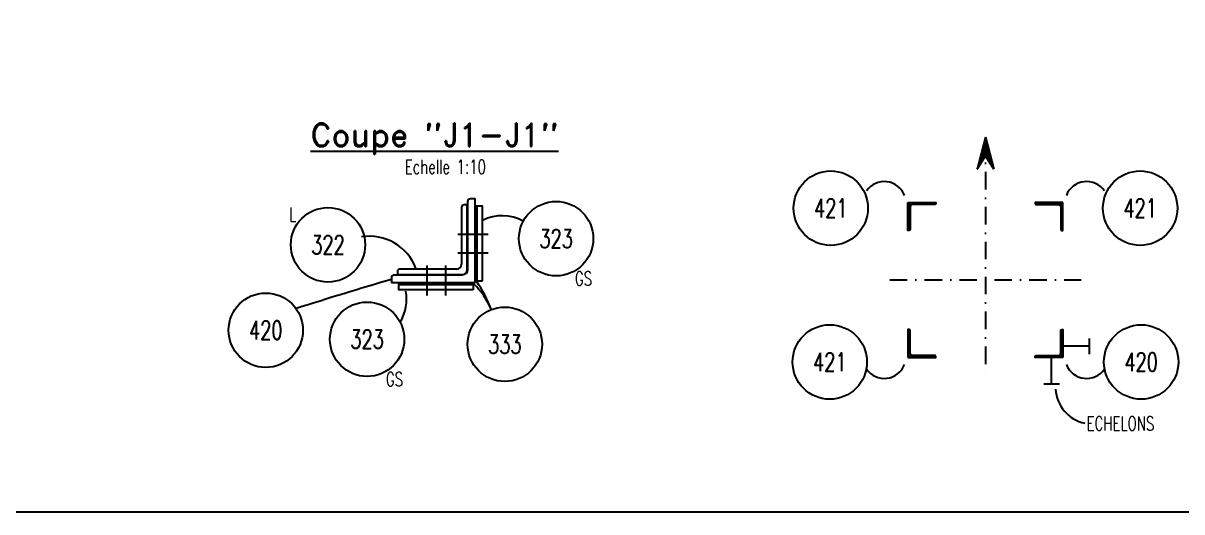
# Model space of a CAD drawing. Extents: x 142141 to 158361, y -163675 to -152195.
# Drawn here: x 149474 to 154459, y -163675 to -161575 of the extents above; entities that cross this region are included whole.
import ezdxf
from ezdxf.enums import TextEntityAlignment as Align

# ---------------------------------------------------------------- set-up
doc = ezdxf.new("R2010")
doc.units = 0
doc.header["$LTSCALE"] = 150
doc.header["$MEASUREMENT"] = 0
doc.linetypes.add('DASHDOT', pattern=[1, 0.5, -0.25, 0, -0.25])
doc.layers.get('0').update_dxf_attribs({"linetype": 'CONTINUOUS'})
for name, color, linetype in [('BOLLINI_1', 7, 'CONTINUOUS'), ('LINEA_ANG', 2, 'CONTINUOUS'), ('LM', 7, 'CONTINUOUS'), ('LS', 7, 'CONTINUOUS'), ('MZ', 6, 'DASHDOT'), ('TESTI_A_P', 7, 'CONTINUOUS')]:
    doc.layers.add(name, color=color, linetype=linetype)
doc.styles.add('RD', font='ROMAND8.SHX', dxfattribs={"width": 0.7})
doc.styles.add('RQL', font='ROMANS8.SHX', dxfattribs={"width": 0.7})
doc.styles.add('RS', font='ROMANS8.shx', dxfattribs={"width": 0.7})
pattern_1 = [(135, (-155460.239, 130376.514), (-7.07106781, -7.07106781), [])]

# ---------------------------------------------------------------- blocks, each defined once
blk = doc.blocks.new('*X16')
at = {"color": 0}
for p, q in [((117084.5, -38783), (117089.4, -38778.2)), ((117084.5, -38790.1), (117091.5, -38783.1)), ((117084.5, -38797.2), (117091.5, -38790.2)), ((117084.5, -38804.3), (117091.5, -38797.3)), ((117084.5, -38811.3), (117091.5, -38804.3)), ((117084.5, -38818.4), (117091.5, -38811.4)), ((117084.5, -38825.5), (117091.5, -38818.5)), ((117084.5, -38832.5), (117091.5, -38825.5)), ((117084.5, -38839.6), (117091.5, -38832.6)), ((117084.5, -38846.7), (117091.5, -38839.7)), ((117084.5, -38853.8), (117091.5, -38846.8)), ((117084.5, -38860.8), (117091.5, -38853.8)), ((117084.5, -38867.9), (117093.6, -38858.8)), ((117091.6, -38867.9), (117098.6, -38860.9)), ((117098.7, -38867.9), (117105.7, -38860.9)), ((117105.7, -38867.9), (117112.7, -38860.9)), ((117112.8, -38867.9), (117119.8, -38860.9)), ((117119.9, -38867.9), (117126.9, -38860.9)), ((117126.9, -38867.9), (117133.9, -38860.9)), ((117134, -38867.9), (117141, -38860.9)), ((117141.1, -38867.9), (117148.1, -38860.9)), ((117148.2, -38867.9), (117155.2, -38860.9)), ((117155.2, -38867.9), (117162.2, -38860.9)), ((117162.3, -38867.9), (117169.3, -38860.9)), ((117169.4, -38867.9), (117174.2, -38863))]:
    blk.add_line(p, q, dxfattribs=at)
blk = doc.blocks.new('xxx')
blk.add_circle((0, 0), 8)
at = {"color": 3, "style": 'RQL', "width": 0.7}
blk.add_attdef('POS', text='', height=4, dxfattribs=at).set_placement((0, 0), align=Align.MIDDLE)
at = {"style": 'RQL', "width": 0.7, "flags": 1}
for tag, p in [('POS1', (-0.39, -5.42)), ('TIPO', (-0.39, -8.66))]:
    blk.add_attdef(tag, p, '', height=2, dxfattribs=at)

msp = doc.modelspace()

# ---------------------------------------------------------------- hatches: boundary and pattern name
at = {"ltscale": 0.01}
h = msp.add_hatch(dxfattribs=at)
h.set_pattern_fill('_U', color=6, scale=10, angle=135, style=0, pattern_type=0)
h.set_pattern_definition(pattern_1)
h.paths.add_polyline_path([(151420.13, -162481.875), (151420.13, -162361.875), (151424.13, -162361.875), (151424.13, -162481.875)])
h.paths.add_polyline_path([(151420.13, -162561.875), (151420.13, -162481.875), (151424.13, -162481.875), (151424.13, -162561.875)])
h.paths.add_polyline_path([(151420.13, -162681.875), (151420.13, -162561.875), (151424.13, -162561.875), (151424.13, -162681.875)])
h = msp.add_hatch(dxfattribs=at)
h.set_pattern_fill('_U', color=6, scale=10, angle=135, style=0, pattern_type=0)
h.set_pattern_definition(pattern_1)
h.paths.add_polyline_path([(151210.13, -162691.875), (151090.13, -162691.875), (151090.13, -162695.875), (151210.13, -162695.875)])
h.paths.add_polyline_path([(151290.13, -162691.875), (151210.13, -162691.875), (151210.13, -162695.875), (151290.13, -162695.875)])
h.paths.add_polyline_path([(151410.13, -162691.875), (151290.13, -162691.875), (151290.13, -162695.875), (151410.13, -162695.875)])

# ---------------------------------------------------------------- linework, layer by layer
at = {"color": 6, "ltscale": 0.01}
for p, q in [((151344.399, -162481.875), (151474.011, -162481.875)), ((151344.399, -162561.875), (151474.011, -162561.875)), ((151210.13, -162616.144), (151210.13, -162745.756)), ((151290.13, -162616.144), (151290.13, -162745.756))]:
    msp.add_line(p, q, dxfattribs=at)
at = {"layer": 'LINEA_ANG'}
for p, q in [((151384.13, -162355.875), (151370.63, -162355.875)), ((151384.13, -162633.875), (151384.13, -162355.875)), ((151360.13, -162366.375), (151360.13, -162610.875)), ((151084.13, -162642.375), (151084.13, -162655.875)), ((151084.13, -162655.875), (151362.13, -162655.875)), ((151339.13, -162631.875), (151094.63, -162631.875))]:
    msp.add_line(p, q, dxfattribs=at)
msp.add_lwpolyline([(151418.13, -162689.875), (151418.13, -162329.875), (151398.13, -162329.875, 0.41421356), (151386.13, -162341.875), (151386.13, -162633.875, -0.41421356), (151362.13, -162657.875), (151070.13, -162657.875, 0.41421356), (151058.13, -162669.875), (151058.13, -162689.875)], format="xyb", close=True, dxfattribs=at)
for points in [[(151424.13, -162681.875), (151424.13, -162361.875), (151420.13, -162361.875), (151420.13, -162681.875)], [(151450.13, -162681.875), (151450.13, -162361.875), (151426.13, -162361.875), (151426.13, -162681.875)], [(151410.13, -162695.875), (151090.13, -162695.875), (151090.13, -162691.875), (151410.13, -162691.875)], [(151410.13, -162721.875), (151090.13, -162721.875), (151090.13, -162697.875), (151410.13, -162697.875)]]:
    msp.add_lwpolyline(points, close=True, dxfattribs=at)
for centre, radius, start, end in [((151370.63, -162366.375), 10.5, 90, 180), ((151339.13, -162610.875), 21, 270, 0), ((151094.63, -162642.375), 10.5, 90, 180), ((151362.304, -162634.049), 21.827, 269.54397, 0.45603)]:
    msp.add_arc(centre, radius, start, end, dxfattribs=at)
at = {"layer": 'LM'}
for p, q in [((153947.317, -162961.865), (154061.91, -162961.865)), ((153896.977, -163012.205), (153896.977, -163126.798))]:
    msp.add_line(p, q, dxfattribs=at)
at = {"layer": 'LS', "color": 6}
for p, q in [((153614.002, -162064.54), (153578.115, -162201.834)), ((153614.002, -162064.54), (153649.889, -162201.834)), ((153614.002, -162074.663), (153582.601, -162194.795)), ((153614.002, -162084.786), (153587.087, -162187.756)), ((153614.002, -162094.909), (153591.573, -162180.718)), ((153614.002, -162105.032), (153596.059, -162173.679)), ((153614.002, -162074.663), (153645.403, -162194.795)), ((153614.002, -162084.786), (153640.917, -162187.756)), ((153614.002, -162094.909), (153636.431, -162180.718)), ((153614.002, -162105.032), (153631.945, -162173.679)), ((153578.115, -162201.834), (153614.002, -162145.524)), ((153614.002, -162115.155), (153600.544, -162166.64)), ((153614.002, -162125.278), (153605.03, -162159.602)), ((153614.002, -162135.401), (153609.516, -162152.563)), ((153614.002, -162135.401), (153609.516, -162152.563)), ((153614.002, -162115.155), (153627.459, -162166.64)), ((153614.002, -162125.278), (153622.974, -162159.602)), ((153614.002, -162135.401), (153618.488, -162152.563)), ((153614.002, -162135.401), (153618.488, -162152.563)), ((153649.889, -162201.834), (153614.002, -162145.524)), ((153650.742, -162203.172), (153614.002, -162145.524))]:
    msp.add_line(p, q, dxfattribs=at)
at = {"layer": 'LS', "color": 0}
for p, q in [((154061.91, -162997.185), (154061.91, -162930.699)), ((153932.297, -163126.798), (153865.811, -163126.798))]:
    msp.add_line(p, q, dxfattribs=at)
at = {"layer": 'LS', "color": 8}
msp.add_lwpolyline([(142140.931, -152195.489), (142140.931, -163675.489), (154860.931, -163675.489), (154860.931, -162075.489), (158360.931, -162075.489), (158360.931, -152195.489), (142140.931, -152195.489)], close=True, dxfattribs=at)
at = {"layer": 'LS', "color": 6}
for points in [[(153280.669, -162345.574), (153400.669, -162345.574), (153400.669, -162350.241, -0.41421356), (153396.002, -162354.908), (153299.335, -162354.908, 0.41421356), (153290.002, -162364.241), (153290.002, -162460.908, -0.41421356), (153285.335, -162465.574), (153280.669, -162465.574)], [(153947.335, -162345.574), (153827.335, -162345.574), (153827.335, -162350.241, 0.41421356), (153832.002, -162354.908), (153928.669, -162354.908, -0.41421356), (153938.002, -162364.241), (153938.002, -162460.908, 0.41421356), (153942.669, -162465.574), (153947.335, -162465.574)], [(153280.669, -163012.205), (153400.669, -163012.205), (153400.669, -163007.538, 0.41421356), (153396.002, -163002.872), (153299.335, -163002.872, -0.41421356), (153290.002, -162993.538), (153290.002, -162896.872, 0.41421356), (153285.335, -162892.205), (153280.669, -162892.205)], [(153947.335, -163012.205), (153827.335, -163012.205), (153827.335, -163007.538, -0.41421356), (153832.002, -163002.872), (153928.669, -163002.872, 0.41421356), (153938.002, -162993.538), (153938.002, -162896.872, -0.41421356), (153942.669, -162892.205), (153947.335, -162892.205)]]:
    msp.add_lwpolyline(points, format="xyb", close=True, dxfattribs=at)
for centre, radius, start, end in [((153178.752, -162349.452), 93.834, 21.550402, 144.593476), ((154049.252, -162349.452), 93.834, 35.406524, 158.449598), ((151534.003, -162591.939), 189.067, 61.047663, 116.481139), ((150963.823, -162704.823), 213.773, 20.792011, 99.360796), ((156057.715, -179827.187), 17864.351, 106.2510247, 107.6247586), ((151150.943, -162957.085), 369.974, 23.98822, 45.205306), ((150846.862, -163067.428), 693.026, 22.101931, 33.704999), ((150915.954, -162758.552), 207.2, 331.689969, 8.818674), ((153178.752, -163008.327), 93.834, 215.406524, 338.449598), ((154049.252, -163008.327), 93.834, 201.550402, 324.593476), ((154077.276, -163136.467), 162.704, 183.979904, 257.138908)]:
    msp.add_arc(centre, radius, start, end, dxfattribs=at)
at = {"layer": 'MZ'}
for p, q in [((153614.002, -162064.54), (153614.002, -163092.387)), ((153202.204, -162678.89), (154025.8, -162678.89))]:
    msp.add_line(p, q, dxfattribs=at)

# ---------------------------------------------------------------- block references
at = {"layer": 'BOLLINI_1'}
for p, xscale, yscale, zscale, values in [((152948.431, -162370.16), 19.99950000006855, 19.99950000006855, 19.99950000006855, {'POS': '421'}), ((154279.573, -162370.16), 19.99950000006855, 19.99950000006855, 19.99950000006855, {'POS': '421'}), ((151766.84, -162501.189), 20, 20, 20, {'POS': '323'}), ((150785.249, -162527.638), 20, 20, 20, {'POS': '322'}), ((150517.527, -162894.932), 20, 20, 20, {'POS': '420'}), ((150953.602, -162933.591), 20, 20, 20, {'POS': '323'}), ((151546.03, -162955.306), 20, 20, 20, {'POS': '333'}), ((152944.166, -163031.483), 19.99950000006855, 19.99950000006855, 19.99950000006855, {'POS': '421'}), ((154283.838, -163031.483), 19.99950000006855, 19.99950000006855, 19.99950000006855, {'POS': '420'})]:
    msp.add_blockref('xxx', p, dxfattribs=dict(at, xscale=xscale, yscale=yscale, zscale=zscale)).add_auto_attribs(values)
at = {"layer": 'LS', "color": 6, "yscale": 1.333333333333, "zscale": 1.333333333333, "rotation": 180}
for p, xscale in [((-2832, -214169.422), -1.333333333333), ((310060.004, -214169.422), 1.333333333333)]:
    msp.add_blockref('*X16', p, dxfattribs=dict(at, xscale=xscale))
at = {"layer": 'LS', "color": 6, "yscale": 1.333333333333, "zscale": 1.333333333333}
for p, xscale in [((-2832, -111188.357), 1.333333333333), ((310060.004, -111188.357), -1.333333333333)]:
    msp.add_blockref('*X16', p, dxfattribs=dict(at, xscale=xscale))

# ---------------------------------------------------------------- texts
at = {"color": 7, "style": 'RS', "width": 0.7}
msp.add_text('ECHELONS', height=60, dxfattribs=at).set_placement((154048.983, -163325.846))
at = {"layer": 'LS', "color": 3, "style": 'RD'}
msp.add_text('%%UCoupe "J1-J1"', height=100, dxfattribs=at).set_placement((151243.666, -162071.655, -2509.509), align=Align.MIDDLE)
at = {"layer": 'LS', "color": 7, "style": 'RS', "width": 0.7}
msp.add_text('Echelle 1:10', height=60, dxfattribs=at).set_placement((151115.529, -162222.953))
at = {"layer": 'TESTI_A_P', "style": 'RS', "width": 0.7}
for s, p in [('L', (150618.44, -162427.102)), ('GS', (151847.594, -162702.847)), ('GS', (151034.356, -163135.249))]:
    msp.add_text(s, height=60, dxfattribs=at).set_placement(p)

doc.saveas('drawing.dxf')
